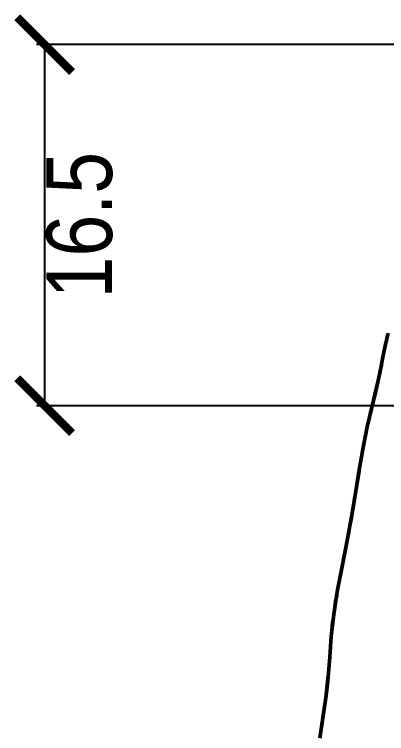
# Model space of a CAD drawing. Header units: millimetres. Extents: x -83 to 206, y -38 to 180.
# Drawn here: x -1.38 to 15.62, y 81.04 to 113.88 of the extents above; entities that cross this region are included whole.
import ezdxf

# ---------------------------------------------------------------- set-up
doc = ezdxf.new("R2010")
doc.units = ezdxf.units.MM
doc.layers.add('DIMENSIONS', color=1, linetype='Continuous', lineweight=18)
doc.layers.add('VISIBLE', color=7, linetype='Continuous', lineweight=50)
doc.styles.add('OpenSansCondensed-Light', font='OpenSansCondensed-Light.ttf')
doc.dimstyles.new('EZDXF', dxfattribs={"dimtxt": 3, "dimasz": 2.5, "dimexe": 0.375, "dimexo": 0.125, "dimgap": 0.1, "dimtad": 1, "dimdec": 1, "dimzin": 12, "dimdsep": 46, "dimtxsty": 'OpenSansCondensed-Light', "dimblk": 'ARCHTICK', "dimcen": 2.5, "dimazin": 3, "dimtfac": 0.5, "dimtmove": 2, "dimatfit": 3})

# ---------------------------------------------------------------- blocks, each defined once
blk = doc.blocks.new('_ARCHTICK')
at = {"color": 0, "linetype": 'BYBLOCK', "const_width": 0.15}
blk.add_lwpolyline([(-0.5, -0.5), (0.5, 0.5)], dxfattribs=at)

msp = doc.modelspace()

# ---------------------------------------------------------------- linework, layer by layer
at = {"layer": 'VISIBLE'}
for points in [[(15.692, 99.33), (15.56, 98.746)], [(15.56, 98.746), (15.456, 98.233)], [(15.541, 98.651), (15.554, 98.717)], [(15.554, 98.717), (15.556, 98.725)], [(15.456, 98.233), (15.328, 97.583)], [(15.317, 97.529), (15.385, 97.869)], [(15.328, 97.583), (15.132, 96.677)], [(14.878, 95.631), (15.238, 97.165)], [(15.132, 96.677), (14.938, 95.878)], [(14.938, 95.878), (14.741, 95.056)], [(14.86, 95.55), (14.878, 95.631)], [(14.741, 95.056), (14.545, 94.109)], [(14.591, 94.349), (14.646, 94.595)], [(14.57, 94.229), (14.591, 94.349)], [(14.545, 94.109), (14.373, 93.09)], [(13.986, 90.728), (14.364, 93.033)], [(14.373, 93.09), (14.222, 92.115)], [(14.364, 93.033), (14.366, 93.043)], [(14.222, 92.115), (14.026, 90.941)], [(14.026, 90.941), (13.746, 89.441)], [(13.55, 88.456), (13.895, 90.239)], [(13.746, 89.441), (13.592, 88.668)], [(13.592, 88.668), (13.386, 87.608)], [(13.524, 88.32), (13.55, 88.456)], [(13.386, 87.608), (13.206, 86.502)], [(13.259, 86.827), (13.292, 87.071)], [(13.292, 87.071), (13.343, 87.346)], [(13.206, 86.502), (13.095, 85.474)], [(13.14, 85.956), (13.173, 86.195)], [(13.121, 85.721), (13.14, 85.956)], [(13.095, 85.474), (13.026, 84.552)], [(13.026, 84.552), (12.937, 83.433)], [(12.847, 82.66), (12.957, 83.68)], [(12.937, 83.433), (12.865, 82.788)], [(12.865, 82.788), (12.731, 81.853)], [(12.631, 81.244), (12.807, 82.386)], [(12.731, 81.853), (12.565, 80.838)]]:
    msp.add_lwpolyline(points, dxfattribs=at)

# ---------------------------------------------------------------- dimensions: what is measured, and where the dimension line sits
at = {"layer": 'DIMENSIONS'}
msp.add_linear_dim(base=(0, 112.5), p1=(40, 112.5), p2=(40, 96.015), angle=90, dimstyle='EZDXF', override={"dimdec": 1, "dimlfac": 1}, dxfattribs=at).render()

doc.saveas('drawing.dxf')
